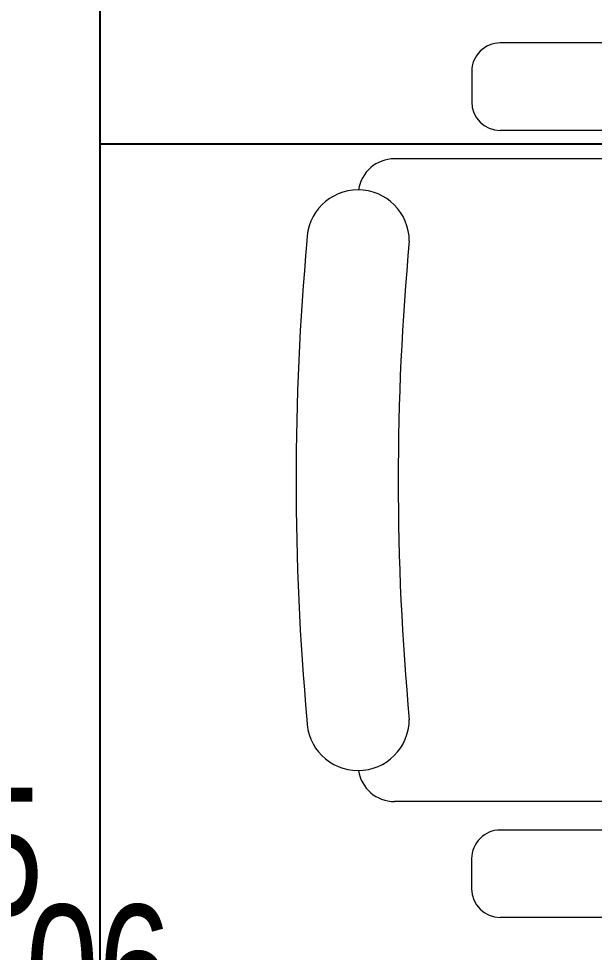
# Model space of a CAD drawing. Extents: x -12260 to 304645, y -29287 to 19916.
# Drawn here: x 29420 to 29815, y -6165 to -5524 of the extents above; entities that cross this region are included whole.
import ezdxf
from ezdxf import colors
from ezdxf.entities.mleader import LeaderData, LeaderLine
from ezdxf.math import Vec2, Vec3

# ---------------------------------------------------------------- set-up
doc = ezdxf.new("R2010")
doc.units = 0
doc.header["$LTSCALE"] = 0.25
doc.linetypes.add('DASHDOT', pattern=[25.4, 12.7, -6.35, 0, -6.35])
for name, color, linetype, lineweight in [('01-First Floor$0$72_EGR_EQP_TAG', 142, 'Continuous', 5), ('01-First Floor$0$LOADING', 253, 'Continuous', 5), ('01-First Floor$0$Walls', 251, 'Continuous', 5), ('E-LITE-CLNG-CNDT', 6, 'DASHDOT', 35), ('T-DATA-TEXT', 2, 'Continuous', 25)]:
    doc.layers.add(name, color=color, linetype=linetype, lineweight=lineweight)
doc.layers.add('01-First Floor$0$FALSE CEILING', color=251, linetype='Continuous')
doc.styles.add('01-First Floor$0$X3G_ENTITY_257CFD', font='swisscl.ttf', dxfattribs={"height": 200})
doc.styles.add('DC_Elc_Romans', font='elc_romans.shx', dxfattribs={"width": 0.7})

# ---------------------------------------------------------------- blocks, each defined once
blk = doc.blocks.new('01-First Floor$0$GF21018-P')
at = {"color": 0}
for p, q in [((-0.2207, 0.47563), (-0.2207, 0.0675)), ((0.22049, 0.47563), (0.22049, 0.0675)), ((-0.30021, 0.32259), (-0.30021, 0.14)), ((-0.24021, 0.32259), (-0.24021, 0.14)), ((0.24001, 0.32259), (0.24001, 0.14)), ((0.30001, 0.32259), (0.30001, 0.14)), ((-0.2806, 0.12039), (-0.25983, 0.12039)), ((0.25963, 0.12039), (0.2804, 0.12039))]:
    blk.add_line(p, q, dxfattribs=at)
for centre, radius, start, end in [((-0.2806, 0.14), 0.01962, 180, 270), ((-0.25983, 0.14), 0.01962, 270, 360), ((0.25963, 0.14), 0.01962, 180, 270), ((0.2804, 0.14), 0.01962, 270, 0), ((-0.16429, 0.0425), 0.03511, 90, 270), ((0, 1.84674), 1.77674, 264.69456, 275.30527), ((0.16409, 0.0425), 0.03511, 270, 90), ((-0.1957, 0.0675), 0.025, 180, 261.47208), ((0.19549, 0.0675), 0.025, 278.52792, 360), ((0, 1.83136), 1.83136, 264.85322, 275.14698)]:
    blk.add_arc(centre, radius, start, end, dxfattribs=at)
blk = doc.blocks.new('01-First Floor')
at = {"layer": '01-First Floor$0$FALSE CEILING', "linetype": 'Continuous'}
blk.add_line((29476, -5610), (32976, -5610), dxfattribs=at)
at = {"layer": '01-First Floor$0$FALSE CEILING'}
blk.add_lwpolyline([(29476, -6810), (32976, -6810), (32976, -2810), (29476, -2810)], close=True, dxfattribs=at)
at = {"layer": '01-First Floor$0$Walls'}
blk.add_line((29476, -2810), (29476, -6810), dxfattribs=at)
at = {"layer": '01-First Floor$0$LOADING', "extrusion": (-7.77426e-06, 2.24021e-05, 1), "xscale": 1000, "yscale": 1000, "zscale": 1000, "rotation": 269.9985892449479}
blk.add_blockref('01-First Floor$0$GF21018-P', (29610.62, -5840.87, -0.48), dxfattribs=at)
at = {"layer": '01-First Floor$0$72_EGR_EQP_TAG', "char_height": 87.473, "attachment_point": 2, "style": '01-First Floor$0$X3G_ENTITY_257CFD'}
for s, insert in [('05', (29387.32, -6051.92, -0.1)), ('06', (29475.12, -6132.2, -0.1))]:
    blk.add_mtext(s, dxfattribs=dict(at, insert=insert))
blk = doc.blocks.new('DC_Arrow-ArrowEllipse')
at = {"color": 0}
blk.add_ellipse((0, 0), major_axis=(0.4, 0), ratio=0.4, dxfattribs=at)
at = {"color": 0, "ltscale": 0.5}
blk.add_solid([(-1.4, 0.1667), (-0.4, 0), (-1.4, -0.1667)], dxfattribs=at)

msp = doc.modelspace()

# ---------------------------------------------------------------- block references
at = {"layer": 'E-LITE-CLNG-CNDT'}
msp.add_blockref('01-First Floor', (0, 0), dxfattribs=at)

# ---------------------------------------------------------------- leaders
at = {"layer": 'T-DATA-TEXT'}
ml = msp.add_multileader_mtext('Standard', dxfattribs=at)
ml.set_content('LINE 6 TO SOUND RACK\\PIN DATA ROOM  ', color=256, style='DC_Elc_Romans')
ml.set_leader_properties(color=45)
ml.set_arrow_properties(name='DC_Arrow-ArrowEllipse')
ml.build(insert=Vec2(0, 0))
ml.multileader.update_dxf_attribs({"dogleg_length": 2, "arrow_head_size": 200, "scale": 100})
ctx = ml.context
ctx.base_point, ctx.scale, ctx.char_height, ctx.arrow_head_size, ctx.landing_gap_size, ctx.plane_origin = Vec3(506.2, -4605.16), 100, 200, 200, 200, Vec3(14018.86, -846.07)
notes = []
notes.append((ctx, [(1, (1, 1, 0), (3686.2, -4605.16), (-1, 0), 200, [(0, [(4115.95, -5627.24)], 0, [])])]))
ctx.mtext.insert, ctx.mtext.width, ctx.mtext.flow_direction = Vec3(706.2, -4505.16), 2820.2952, 5
for ctx, leaders in notes:
    for number, flags, end, landing, length, lines in leaders:
        leader = LeaderData()
        leader.index, (leader.has_last_leader_line, leader.has_dogleg_vector, leader.attachment_direction) = number, flags
        leader.last_leader_point, leader.dogleg_vector, leader.dogleg_length = Vec3(end), Vec3(landing), length
        for number, points, colour, breaks in lines:
            line = LeaderLine()
            line.index, line.vertices, line.color, line.breaks = number, Vec3.list(points), colors.encode_raw_color(colour), breaks
            leader.lines.append(line)
        ctx.leaders.append(leader)

doc.saveas('drawing.dxf')
